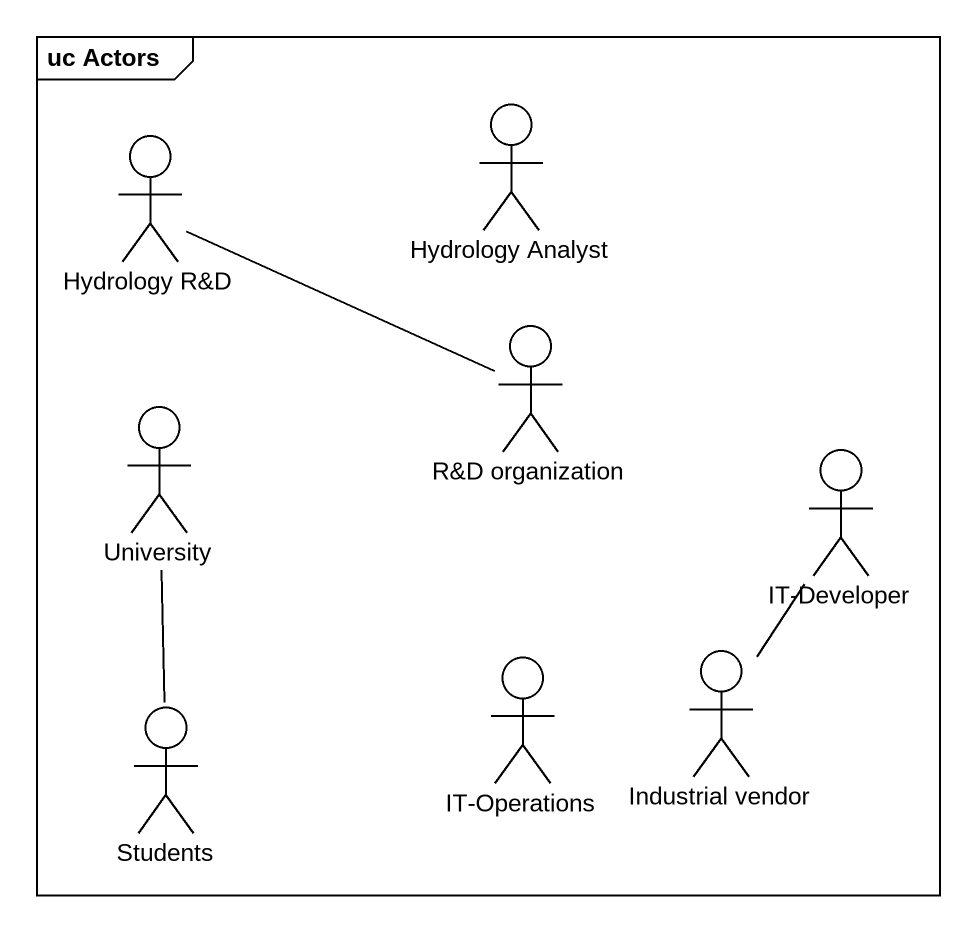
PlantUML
@startuml
mainframe uc Actors
actor "Hydrology Analyst" as Hydrology_Analyst
actor "Hydrology R&D" as Hydrology_R_D
actor "R&D organization" as R_D_organization
actor University
actor "IT-Developer" as IT_Developer
actor Students
actor "IT-Operations" as IT_Operations
actor "Industrial vendor" as Industrial_vendor
Hydrology_R_D -right- R_D_organization
University -- Students
Industrial_vendor -up- IT_Developer
@enduml
